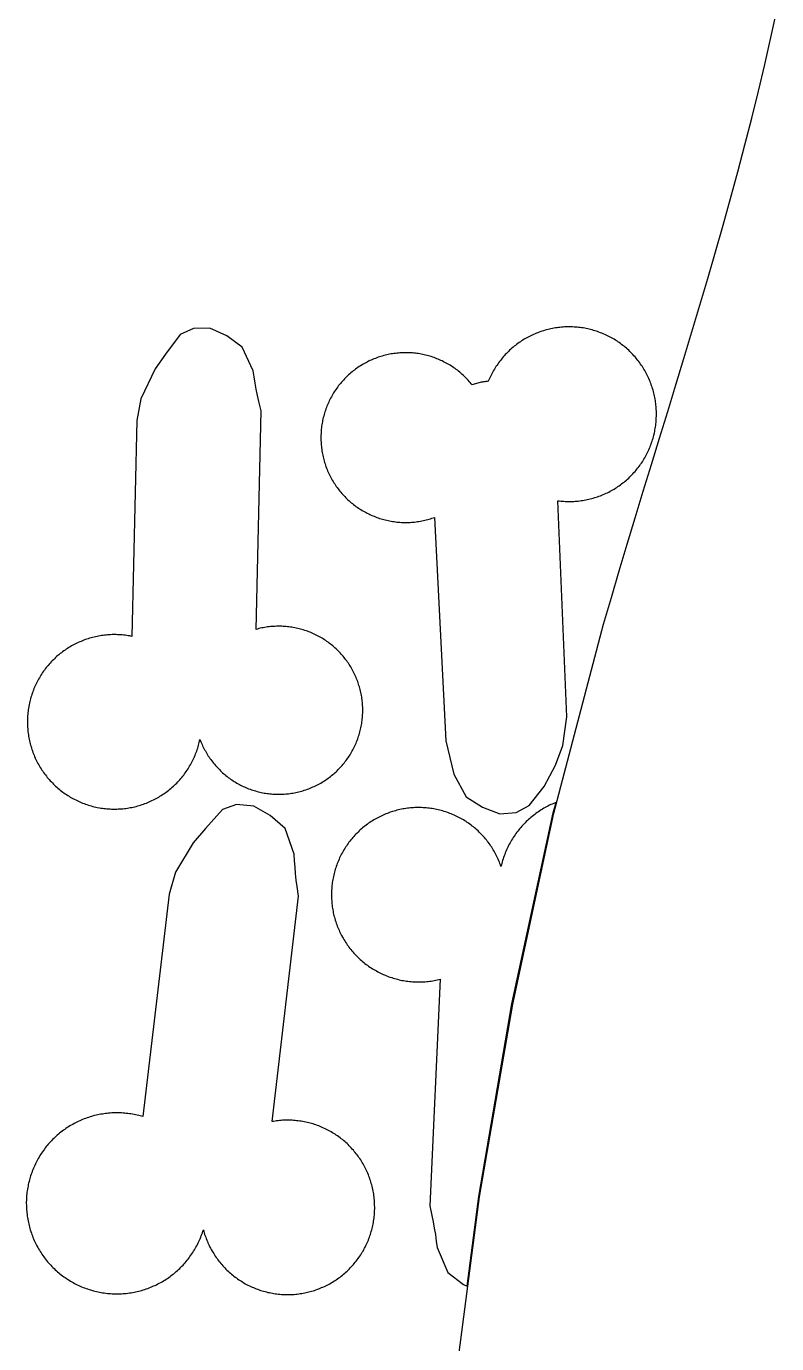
# Model space of a CAD drawing. Extents: x -246 to 246, y -104 to 199.
# Drawn here: x 187.17 to 198.22, y 80.71 to 100.11 of the extents above; entities that cross this region are included whole.
import ezdxf

# ---------------------------------------------------------------- set-up
doc = ezdxf.new("R2010")
doc.units = 0
doc.layers.add('Add_Red', color=1, linetype='Continuous')
doc.layers.add('Outline_Red', color=1, linetype='Continuous')

msp = doc.modelspace()

# ---------------------------------------------------------------- linework, layer by layer
at = {"layer": 'Add_Red'}
for points in [[(188.503, 88.586), (188.525, 88.587), (188.548, 88.588), (188.57, 88.589), (188.592, 88.591), (188.615, 88.594), (188.637, 88.596), (188.659, 88.599), (188.681, 88.603), (188.703, 88.607), (188.725, 88.611), (188.747, 88.616), (188.769, 88.621), (188.791, 88.626), (188.812, 88.632), (188.834, 88.638), (188.855, 88.645), (188.877, 88.651), (188.898, 88.659), (188.919, 88.666), (188.94, 88.674), (188.961, 88.683), (188.981, 88.691), (189.002, 88.7), (189.022, 88.71), (189.042, 88.72), (189.062, 88.73), (189.082, 88.74), (189.102, 88.751), (189.121, 88.762), (189.14, 88.774), (189.159, 88.786), (189.178, 88.798), (189.197, 88.81), (189.215, 88.823), (189.233, 88.836), (189.251, 88.85), (189.269, 88.864), (189.286, 88.878), (189.304, 88.892), (189.321, 88.907), (189.337, 88.922), (189.354, 88.937), (189.37, 88.953), (189.386, 88.968), (189.401, 88.985), (189.417, 89.001), (189.432, 89.018), (189.446, 89.034), (189.461, 89.052), (189.475, 89.069), (189.489, 89.087), (189.502, 89.104), (189.515, 89.123), (189.528, 89.141), (189.541, 89.16), (189.553, 89.178), (189.565, 89.197), (189.577, 89.216), (189.588, 89.236), (189.599, 89.255), (189.609, 89.275), (189.619, 89.295), (189.629, 89.315), (189.639, 89.336), (189.648, 89.356), (189.657, 89.377), (189.665, 89.397), (189.673, 89.418), (189.681, 89.439), (189.688, 89.461), (189.695, 89.482), (189.702, 89.503), (189.708, 89.525), (189.714, 89.547), (189.719, 89.568), (189.724, 89.59), (189.729, 89.612), (189.743, 89.577), (189.751, 89.557), (189.759, 89.538), (189.768, 89.518), (189.778, 89.498), (189.787, 89.479), (189.797, 89.46), (189.808, 89.441), (189.818, 89.422), (189.829, 89.404), (189.84, 89.385), (189.852, 89.367), (189.864, 89.349), (189.876, 89.331), (189.889, 89.314), (189.902, 89.296), (189.915, 89.279), (189.928, 89.262), (189.942, 89.246), (189.956, 89.229), (189.97, 89.213), (189.985, 89.197), (190, 89.181), (190.015, 89.166), (190.03, 89.151), (190.046, 89.136), (190.062, 89.121), (190.078, 89.107), (190.094, 89.093), (190.111, 89.079), (190.128, 89.066), (190.145, 89.053), (190.162, 89.04), (190.18, 89.027), (190.198, 89.015), (190.216, 89.003), (190.234, 88.992), (190.252, 88.98), (190.271, 88.969), (190.29, 88.959), (190.309, 88.948), (190.328, 88.938), (190.347, 88.929), (190.367, 88.92), (190.386, 88.911), (190.406, 88.902), (190.426, 88.894), (190.446, 88.886), (190.466, 88.878), (190.487, 88.871), (190.507, 88.864), (190.528, 88.858), (190.549, 88.852), (190.569, 88.846), (190.59, 88.84), (190.611, 88.835), (190.632, 88.831), (190.653, 88.826), (190.675, 88.822), (190.696, 88.819), (190.717, 88.816), (190.739, 88.813), (190.76, 88.81), (190.782, 88.808), (190.803, 88.807), (190.825, 88.805), (190.846, 88.804), (190.868, 88.804), (190.89, 88.804), (190.927, 88.804), (190.949, 88.805), (190.97, 88.806), (190.992, 88.808), (191.013, 88.81), (191.035, 88.812), (191.056, 88.815), (191.077, 88.818), (191.099, 88.821), (191.12, 88.825), (191.141, 88.829), (191.162, 88.834), (191.183, 88.839), (191.204, 88.844), (191.225, 88.85), (191.246, 88.856), (191.266, 88.862), (191.287, 88.869), (191.313, 88.878), (191.333, 88.886), (191.353, 88.894), (191.373, 88.902), (191.393, 88.911), (191.412, 88.92), (191.432, 88.929), (191.451, 88.938), (191.47, 88.948), (191.489, 88.959), (191.508, 88.969), (191.527, 88.98), (191.545, 88.992), (191.563, 89.003), (191.581, 89.015), (191.599, 89.027), (191.617, 89.04), (191.634, 89.053), (191.651, 89.066), (191.668, 89.079), (191.685, 89.093), (191.701, 89.107), (191.717, 89.121), (191.733, 89.136), (191.749, 89.151), (191.764, 89.166), (191.779, 89.181), (191.794, 89.197), (191.809, 89.213), (191.823, 89.229), (191.837, 89.246), (191.851, 89.262), (191.864, 89.279), (191.877, 89.296), (191.89, 89.314), (191.903, 89.331), (191.915, 89.349), (191.927, 89.367), (191.939, 89.385), (191.95, 89.404), (191.961, 89.422), (191.971, 89.441), (191.982, 89.46), (191.992, 89.479), (192.001, 89.498), (192.011, 89.518), (192.02, 89.538), (192.028, 89.557), (192.036, 89.577), (192.044, 89.597), (192.052, 89.618), (192.059, 89.638), (192.066, 89.658), (192.073, 89.679), (192.079, 89.7), (192.084, 89.721), (192.09, 89.741), (192.095, 89.762), (192.1, 89.783), (192.104, 89.805), (192.108, 89.826), (192.111, 89.847), (192.115, 89.869), (192.117, 89.89), (192.12, 89.911), (192.122, 89.933), (192.124, 89.954), (192.125, 89.976), (192.126, 89.997), (192.126, 90.019), (192.127, 90.041), (192.126, 90.066), (192.126, 90.088), (192.125, 90.11), (192.123, 90.131), (192.121, 90.153), (192.119, 90.174), (192.117, 90.196), (192.114, 90.217), (192.111, 90.238), (192.107, 90.26), (192.103, 90.281), (192.099, 90.302), (192.094, 90.323), (192.089, 90.344), (192.083, 90.365), (192.077, 90.386), (192.071, 90.406), (192.059, 90.443), (192.052, 90.464), (192.044, 90.484), (192.036, 90.504), (192.028, 90.524), (192.02, 90.544), (192.011, 90.563), (192.001, 90.583), (191.992, 90.602), (191.982, 90.621), (191.971, 90.64), (191.961, 90.659), (191.95, 90.678), (191.939, 90.696), (191.927, 90.714), (191.915, 90.732), (191.903, 90.75), (191.89, 90.768), (191.877, 90.785), (191.864, 90.802), (191.851, 90.819), (191.837, 90.836), (191.823, 90.852), (191.809, 90.868), (191.794, 90.884), (191.779, 90.9), (191.764, 90.915), (191.749, 90.931), (191.733, 90.945), (191.717, 90.96), (191.701, 90.974), (191.685, 90.988), (191.668, 91.002), (191.651, 91.015), (191.634, 91.029), (191.617, 91.041), (191.599, 91.054), (191.581, 91.066), (191.563, 91.078), (191.545, 91.09), (191.527, 91.101), (191.508, 91.112), (191.489, 91.123), (191.47, 91.133), (191.451, 91.143), (191.432, 91.153), (191.412, 91.162), (191.393, 91.171), (191.373, 91.179), (191.353, 91.188), (191.333, 91.196), (191.313, 91.203), (191.292, 91.21), (191.272, 91.217), (191.251, 91.224), (191.23, 91.23), (191.21, 91.236), (191.189, 91.241), (191.168, 91.246), (191.147, 91.251), (191.126, 91.255), (191.104, 91.259), (191.083, 91.262), (191.062, 91.266), (191.04, 91.268), (191.019, 91.271), (190.997, 91.273), (190.976, 91.275), (190.954, 91.276), (190.933, 91.277), (190.911, 91.278), (190.89, 91.278), (190.854, 91.277), (190.832, 91.276), (190.811, 91.275), (190.789, 91.274), (190.768, 91.272), (190.746, 91.269), (190.725, 91.267), (190.703, 91.264), (190.682, 91.26), (190.661, 91.256), (190.64, 91.252), (190.618, 91.248), (190.597, 91.243), (190.576, 91.237), (190.556, 91.232), (190.628, 94.451), (190.596, 94.585), (190.576, 94.675), (190.558, 94.766), (190.541, 94.857), (190.526, 94.948), (190.513, 95.039), (190.351, 95.388), (190.123, 95.553), (189.876, 95.665), (189.633, 95.662), (189.438, 95.575), (189.223, 95.285), (189.069, 95.066), (188.857, 94.625), (188.799, 94.307), (188.723, 91.129), (188.694, 91.135), (188.672, 91.138), (188.65, 91.142), (188.627, 91.145), (188.605, 91.147), (188.583, 91.149), (188.561, 91.151), (188.538, 91.152), (188.516, 91.153), (188.493, 91.154), (188.471, 91.154), (188.435, 91.154), (188.413, 91.153), (188.39, 91.152), (188.368, 91.15), (188.346, 91.148), (188.323, 91.146), (188.301, 91.143), (188.279, 91.14), (188.257, 91.136), (188.235, 91.132), (188.213, 91.128), (188.191, 91.123), (188.169, 91.118), (188.147, 91.113), (188.126, 91.107), (188.104, 91.101), (188.083, 91.094), (188.061, 91.087), (188.04, 91.08), (188.019, 91.072), (187.998, 91.064), (187.977, 91.055), (187.957, 91.047), (187.936, 91.038), (187.916, 91.028), (187.896, 91.018), (187.876, 91.008), (187.856, 90.997), (187.837, 90.987), (187.817, 90.975), (187.798, 90.964), (187.779, 90.952), (187.76, 90.94), (187.742, 90.927), (187.723, 90.914), (187.705, 90.901), (187.687, 90.887), (187.67, 90.874), (187.652, 90.859), (187.635, 90.845), (187.618, 90.83), (187.602, 90.815), (187.585, 90.8), (187.569, 90.784), (187.553, 90.768), (187.538, 90.752), (187.523, 90.736), (187.508, 90.719), (187.493, 90.702), (187.479, 90.685), (187.465, 90.668), (187.451, 90.65), (187.437, 90.632), (187.424, 90.614), (187.411, 90.595), (187.399, 90.577), (187.387, 90.558), (187.375, 90.539), (187.363, 90.52), (187.352, 90.5), (187.341, 90.481), (187.331, 90.461), (187.321, 90.441), (187.311, 90.421), (187.301, 90.4), (187.292, 90.38), (187.284, 90.359), (187.275, 90.338), (187.267, 90.318), (187.26, 90.296), (187.252, 90.275), (187.245, 90.254), (187.239, 90.232), (187.233, 90.211), (187.227, 90.189), (187.222, 90.168), (187.217, 90.146), (187.212, 90.124), (187.206, 90.093), (187.203, 90.071), (187.199, 90.049), (187.196, 90.026), (187.194, 90.004), (187.192, 89.982), (187.19, 89.959), (187.188, 89.937), (187.187, 89.915), (187.187, 89.892), (187.187, 89.87), (187.187, 89.836), (187.188, 89.814), (187.189, 89.791), (187.191, 89.769), (187.193, 89.747), (187.195, 89.724), (187.198, 89.702), (187.201, 89.68), (187.204, 89.658), (187.208, 89.636), (187.213, 89.614), (187.217, 89.592), (187.222, 89.57), (187.228, 89.548), (187.233, 89.526), (187.24, 89.505), (187.246, 89.484), (187.253, 89.462), (187.26, 89.441), (187.268, 89.42), (187.276, 89.399), (187.285, 89.378), (187.293, 89.358), (187.302, 89.337), (187.312, 89.317), (187.322, 89.297), (187.332, 89.277), (187.342, 89.257), (187.353, 89.237), (187.364, 89.218), (187.376, 89.199), (187.388, 89.18), (187.4, 89.161), (187.413, 89.142), (187.426, 89.124), (187.439, 89.106), (187.452, 89.088), (187.466, 89.07), (187.48, 89.053), (187.495, 89.036), (187.509, 89.019), (187.524, 89.002), (187.54, 88.986), (187.555, 88.97), (187.571, 88.954), (187.587, 88.938), (187.603, 88.923), (187.62, 88.908), (187.637, 88.893), (187.654, 88.879), (187.672, 88.865), (187.689, 88.851), (187.707, 88.837), (187.725, 88.824), (187.744, 88.811), (187.762, 88.799), (187.781, 88.787), (187.8, 88.775), (187.819, 88.763), (187.839, 88.752), (187.858, 88.741), (187.878, 88.731), (187.898, 88.72), (187.918, 88.711), (187.939, 88.701), (187.959, 88.692), (187.98, 88.683), (188, 88.675), (188.021, 88.667), (188.042, 88.659), (188.064, 88.652), (188.085, 88.645), (188.106, 88.638), (188.128, 88.632), (188.15, 88.626), (188.171, 88.621), (188.193, 88.616), (188.215, 88.611), (188.248, 88.605), (188.27, 88.601), (188.292, 88.598), (188.314, 88.595), (188.337, 88.593), (188.359, 88.591), (188.381, 88.589), (188.404, 88.587), (188.426, 88.586), (188.449, 88.586), (188.471, 88.586), (188.503, 88.586)], [(194.388, 88.537), (194.577, 88.637), (194.797, 88.918), (194.965, 89.234), (195.073, 89.522), (195.132, 89.946), (194.998, 93.125), (195.02, 93.123), (195.043, 93.12), (195.065, 93.118), (195.087, 93.117), (195.11, 93.116), (195.132, 93.115), (195.167, 93.114), (195.189, 93.115), (195.212, 93.115), (195.234, 93.116), (195.256, 93.117), (195.279, 93.119), (195.301, 93.121), (195.323, 93.124), (195.346, 93.127), (195.368, 93.13), (195.39, 93.134), (195.412, 93.138), (195.434, 93.142), (195.456, 93.147), (195.478, 93.153), (195.499, 93.158), (195.521, 93.164), (195.543, 93.171), (195.564, 93.177), (195.585, 93.184), (195.606, 93.192), (195.627, 93.2), (195.648, 93.208), (195.669, 93.217), (195.69, 93.225), (195.71, 93.235), (195.73, 93.244), (195.75, 93.254), (195.77, 93.265), (195.79, 93.276), (195.81, 93.287), (195.829, 93.298), (195.848, 93.31), (195.867, 93.322), (195.886, 93.334), (195.904, 93.347), (195.922, 93.36), (195.94, 93.373), (195.958, 93.387), (195.976, 93.401), (195.993, 93.415), (196.01, 93.43), (196.027, 93.445), (196.044, 93.46), (196.06, 93.475), (196.076, 93.491), (196.092, 93.507), (196.107, 93.523), (196.122, 93.54), (196.137, 93.556), (196.152, 93.574), (196.166, 93.591), (196.18, 93.608), (196.193, 93.626), (196.207, 93.644), (196.22, 93.663), (196.233, 93.681), (196.245, 93.7), (196.257, 93.719), (196.269, 93.738), (196.28, 93.757), (196.291, 93.777), (196.302, 93.796), (196.312, 93.816), (196.322, 93.836), (196.332, 93.857), (196.341, 93.877), (196.35, 93.898), (196.359, 93.918), (196.367, 93.939), (196.375, 93.96), (196.382, 93.981), (196.389, 94.003), (196.396, 94.024), (196.403, 94.046), (196.409, 94.067), (196.414, 94.089), (196.422, 94.124), (196.427, 94.146), (196.431, 94.168), (196.435, 94.19), (196.439, 94.212), (196.442, 94.234), (196.444, 94.257), (196.447, 94.279), (196.449, 94.301), (196.45, 94.324), (196.451, 94.346), (196.452, 94.369), (196.452, 94.4), (196.452, 94.422), (196.452, 94.445), (196.451, 94.467), (196.449, 94.49), (196.447, 94.512), (196.445, 94.534), (196.443, 94.557), (196.44, 94.579), (196.437, 94.601), (196.433, 94.623), (196.429, 94.645), (196.424, 94.667), (196.419, 94.689), (196.414, 94.711), (196.409, 94.733), (196.403, 94.754), (196.396, 94.776), (196.389, 94.797), (196.382, 94.818), (196.375, 94.84), (196.367, 94.861), (196.359, 94.882), (196.35, 94.902), (196.341, 94.923), (196.332, 94.943), (196.322, 94.963), (196.312, 94.984), (196.302, 95.003), (196.291, 95.023), (196.28, 95.043), (196.269, 95.062), (196.257, 95.081), (196.245, 95.1), (196.233, 95.119), (196.22, 95.137), (196.207, 95.156), (196.193, 95.174), (196.18, 95.191), (196.166, 95.209), (196.152, 95.226), (196.137, 95.243), (196.122, 95.26), (196.107, 95.277), (196.092, 95.293), (196.076, 95.309), (196.06, 95.325), (196.044, 95.34), (196.027, 95.355), (196.01, 95.37), (195.993, 95.385), (195.976, 95.399), (195.958, 95.413), (195.94, 95.427), (195.922, 95.44), (195.904, 95.453), (195.886, 95.466), (195.867, 95.478), (195.848, 95.49), (195.829, 95.502), (195.81, 95.513), (195.79, 95.524), (195.77, 95.535), (195.75, 95.545), (195.73, 95.555), (195.71, 95.565), (195.69, 95.574), (195.669, 95.583), (195.648, 95.592), (195.627, 95.6), (195.606, 95.608), (195.585, 95.615), (195.548, 95.628), (195.527, 95.634), (195.505, 95.64), (195.483, 95.646), (195.462, 95.651), (195.44, 95.656), (195.418, 95.661), (195.396, 95.665), (195.374, 95.669), (195.351, 95.672), (195.329, 95.675), (195.307, 95.678), (195.285, 95.68), (195.262, 95.682), (195.24, 95.683), (195.217, 95.685), (195.195, 95.685), (195.167, 95.686), (195.144, 95.685), (195.122, 95.685), (195.099, 95.684), (195.077, 95.682), (195.055, 95.681), (195.032, 95.678), (195.01, 95.676), (194.988, 95.673), (194.966, 95.67), (194.943, 95.666), (194.921, 95.662), (194.899, 95.657), (194.878, 95.653), (194.856, 95.647), (194.834, 95.642), (194.812, 95.636), (194.791, 95.629), (194.769, 95.623), (194.748, 95.615), (194.727, 95.608), (194.706, 95.6), (194.685, 95.592), (194.664, 95.583), (194.644, 95.574), (194.623, 95.565), (194.603, 95.555), (194.583, 95.545), (194.563, 95.535), (194.543, 95.524), (194.524, 95.513), (194.505, 95.502), (194.485, 95.49), (194.467, 95.478), (194.448, 95.466), (194.429, 95.453), (194.411, 95.44), (194.393, 95.427), (194.375, 95.413), (194.358, 95.399), (194.34, 95.385), (194.323, 95.37), (194.306, 95.355), (194.29, 95.34), (194.274, 95.325), (194.258, 95.309), (194.242, 95.293), (194.226, 95.277), (194.211, 95.26), (194.196, 95.243), (194.182, 95.226), (194.168, 95.209), (194.154, 95.191), (194.14, 95.174), (194.127, 95.156), (194.114, 95.137), (194.101, 95.119), (194.088, 95.1), (194.076, 95.081), (194.065, 95.062), (194.053, 95.043), (194.042, 95.023), (194.032, 95.003), (194.021, 94.984), (194.011, 94.963), (194.002, 94.943), (193.992, 94.923), (193.976, 94.884), (193.958, 94.882), (193.941, 94.88), (193.924, 94.878), (193.906, 94.875), (193.889, 94.872), (193.872, 94.869), (193.855, 94.865), (193.838, 94.861), (193.821, 94.857), (193.804, 94.853), (193.787, 94.848), (193.77, 94.843), (193.738, 94.832), (193.724, 94.849), (193.71, 94.866), (193.696, 94.882), (193.681, 94.899), (193.667, 94.915), (193.651, 94.93), (193.636, 94.946), (193.62, 94.961), (193.604, 94.976), (193.588, 94.99), (193.572, 95.005), (193.555, 95.019), (193.538, 95.032), (193.521, 95.046), (193.503, 95.059), (193.486, 95.072), (193.468, 95.084), (193.45, 95.097), (193.432, 95.108), (193.413, 95.12), (193.394, 95.131), (193.376, 95.142), (193.357, 95.153), (193.337, 95.163), (193.318, 95.173), (193.298, 95.183), (193.279, 95.192), (193.259, 95.201), (193.239, 95.209), (193.218, 95.217), (193.198, 95.225), (193.177, 95.233), (193.157, 95.24), (193.136, 95.247), (193.115, 95.253), (193.094, 95.259), (193.073, 95.265), (193.052, 95.27), (193.031, 95.275), (193.01, 95.279), (192.988, 95.284), (192.967, 95.287), (192.945, 95.291), (192.923, 95.294), (192.902, 95.296), (192.88, 95.299), (192.858, 95.301), (192.837, 95.302), (192.815, 95.303), (192.793, 95.304), (192.76, 95.305), (192.738, 95.304), (192.716, 95.304), (192.694, 95.303), (192.672, 95.302), (192.651, 95.3), (192.629, 95.298), (192.607, 95.295), (192.586, 95.292), (192.564, 95.289), (192.543, 95.286), (192.521, 95.282), (192.5, 95.277), (192.479, 95.273), (192.457, 95.267), (192.436, 95.262), (192.415, 95.256), (192.394, 95.25), (192.373, 95.243), (192.353, 95.237), (192.332, 95.229), (192.312, 95.222), (192.292, 95.214), (192.271, 95.205), (192.251, 95.197), (192.232, 95.188), (192.212, 95.178), (192.192, 95.168), (192.173, 95.158), (192.154, 95.148), (192.135, 95.137), (192.116, 95.126), (192.092, 95.112), (192.074, 95.1), (192.056, 95.088), (192.038, 95.075), (192.02, 95.062), (192.003, 95.049), (191.986, 95.036), (191.969, 95.022), (191.952, 95.008), (191.935, 94.994), (191.919, 94.98), (191.903, 94.965), (191.887, 94.95), (191.872, 94.934), (191.857, 94.919), (191.842, 94.903), (191.827, 94.887), (191.813, 94.87), (191.799, 94.854), (191.785, 94.837), (191.771, 94.82), (191.758, 94.802), (191.745, 94.785), (191.733, 94.767), (191.72, 94.749), (191.708, 94.731), (191.697, 94.712), (191.686, 94.694), (191.675, 94.675), (191.664, 94.656), (191.654, 94.636), (191.644, 94.617), (191.634, 94.597), (191.625, 94.578), (191.616, 94.558), (191.607, 94.538), (191.599, 94.518), (191.591, 94.497), (191.583, 94.477), (191.576, 94.456), (191.569, 94.436), (191.563, 94.415), (191.557, 94.394), (191.551, 94.373), (191.546, 94.352), (191.541, 94.33), (191.536, 94.309), (191.532, 94.288), (191.528, 94.266), (191.525, 94.245), (191.521, 94.223), (191.519, 94.201), (191.516, 94.18), (191.514, 94.158), (191.513, 94.136), (191.512, 94.115), (191.511, 94.093), (191.51, 94.055), (191.51, 94.033), (191.511, 94.012), (191.512, 93.99), (191.513, 93.968), (191.515, 93.946), (191.517, 93.925), (191.519, 93.903), (191.522, 93.881), (191.525, 93.86), (191.529, 93.838), (191.533, 93.817), (191.537, 93.795), (191.542, 93.774), (191.547, 93.753), (191.553, 93.732), (191.559, 93.711), (191.565, 93.69), (191.571, 93.669), (191.578, 93.648), (191.585, 93.628), (191.593, 93.607), (191.601, 93.587), (191.609, 93.567), (191.618, 93.547), (191.627, 93.527), (191.637, 93.506), (191.647, 93.486), (191.657, 93.467), (191.668, 93.448), (191.678, 93.429), (191.69, 93.41), (191.701, 93.391), (191.713, 93.373), (191.725, 93.355), (191.737, 93.337), (191.75, 93.319), (191.763, 93.302), (191.776, 93.284), (191.79, 93.267), (191.804, 93.251), (191.818, 93.234), (191.832, 93.218), (191.847, 93.202), (191.862, 93.186), (191.877, 93.17), (191.893, 93.155), (191.909, 93.14), (191.925, 93.125), (191.941, 93.111), (191.958, 93.097), (191.975, 93.083), (191.992, 93.069), (192.009, 93.056), (192.027, 93.043), (192.044, 93.031), (192.062, 93.018), (192.081, 93.006), (192.099, 92.995), (192.118, 92.983), (192.136, 92.972), (192.155, 92.961), (192.175, 92.951), (192.194, 92.941), (192.214, 92.931), (192.233, 92.922), (192.253, 92.913), (192.273, 92.904), (192.293, 92.896), (192.314, 92.888), (192.334, 92.88), (192.355, 92.873), (192.375, 92.866), (192.396, 92.86), (192.417, 92.854), (192.438, 92.848), (192.459, 92.842), (192.48, 92.837), (192.502, 92.833), (192.523, 92.828), (192.544, 92.824), (192.566, 92.821), (192.588, 92.818), (192.609, 92.815), (192.631, 92.812), (192.653, 92.81), (192.674, 92.809), (192.696, 92.807), (192.718, 92.806), (192.76, 92.806), (192.781, 92.806), (192.803, 92.806), (192.825, 92.807), (192.847, 92.809), (192.869, 92.81), (192.89, 92.812), (192.912, 92.815), (192.934, 92.818), (192.955, 92.821), (192.977, 92.825), (192.998, 92.829), (193.019, 92.833), (193.041, 92.838), (193.062, 92.843), (193.083, 92.848), (193.104, 92.854), (193.125, 92.86), (193.146, 92.867), (193.185, 92.88), (193.348, 89.59), (193.468, 89.102), (193.652, 88.764), (193.891, 88.614), (194.145, 88.518), (194.388, 88.537)], [(191.049, 81.438), (191.072, 81.439), (191.094, 81.44), (191.116, 81.441), (191.139, 81.443), (191.161, 81.445), (191.183, 81.448), (191.205, 81.451), (191.227, 81.455), (191.25, 81.458), (191.272, 81.463), (191.293, 81.467), (191.315, 81.472), (191.351, 81.481), (191.373, 81.487), (191.394, 81.494), (191.416, 81.5), (191.437, 81.507), (191.458, 81.515), (191.479, 81.523), (191.5, 81.531), (191.521, 81.54), (191.541, 81.548), (191.562, 81.558), (191.582, 81.567), (191.602, 81.577), (191.622, 81.588), (191.641, 81.598), (191.661, 81.609), (191.68, 81.621), (191.699, 81.633), (191.718, 81.645), (191.737, 81.657), (191.755, 81.67), (191.774, 81.683), (191.792, 81.696), (191.809, 81.71), (191.827, 81.724), (191.844, 81.738), (191.861, 81.752), (191.878, 81.767), (191.895, 81.782), (191.911, 81.798), (191.927, 81.813), (191.943, 81.829), (191.958, 81.846), (191.973, 81.862), (191.988, 81.879), (192.002, 81.896), (192.017, 81.913), (192.031, 81.931), (192.044, 81.949), (192.058, 81.967), (192.071, 81.985), (192.083, 82.003), (192.096, 82.022), (192.108, 82.041), (192.119, 82.06), (192.131, 82.079), (192.142, 82.099), (192.153, 82.119), (192.163, 82.138), (192.173, 82.158), (192.183, 82.179), (192.192, 82.199), (192.201, 82.22), (192.209, 82.24), (192.218, 82.261), (192.225, 82.282), (192.233, 82.303), (192.24, 82.324), (192.247, 82.346), (192.253, 82.367), (192.259, 82.389), (192.265, 82.411), (192.27, 82.432), (192.275, 82.454), (192.279, 82.476), (192.283, 82.498), (192.287, 82.52), (192.29, 82.543), (192.293, 82.565), (192.296, 82.587), (192.298, 82.609), (192.3, 82.632), (192.301, 82.654), (192.302, 82.676), (192.303, 82.699), (192.303, 82.721), (192.302, 82.761), (192.301, 82.784), (192.3, 82.806), (192.298, 82.829), (192.296, 82.851), (192.294, 82.873), (192.291, 82.895), (192.288, 82.918), (192.284, 82.94), (192.28, 82.962), (192.276, 82.984), (192.27, 83.01), (192.265, 83.032), (192.259, 83.053), (192.253, 83.075), (192.247, 83.096), (192.24, 83.118), (192.233, 83.139), (192.225, 83.16), (192.218, 83.181), (192.209, 83.202), (192.201, 83.223), (192.192, 83.243), (192.183, 83.264), (192.173, 83.284), (192.163, 83.304), (192.153, 83.324), (192.142, 83.343), (192.131, 83.363), (192.119, 83.382), (192.108, 83.401), (192.096, 83.42), (192.083, 83.439), (192.071, 83.457), (192.058, 83.476), (192.044, 83.494), (192.031, 83.511), (192.017, 83.529), (192.002, 83.546), (191.988, 83.563), (191.973, 83.58), (191.958, 83.597), (191.943, 83.613), (191.927, 83.629), (191.911, 83.645), (191.895, 83.66), (191.878, 83.675), (191.861, 83.69), (191.844, 83.704), (191.827, 83.719), (191.809, 83.733), (191.792, 83.746), (191.774, 83.76), (191.755, 83.773), (191.737, 83.785), (191.718, 83.798), (191.699, 83.81), (191.68, 83.821), (191.661, 83.833), (191.641, 83.844), (191.622, 83.855), (191.602, 83.865), (191.582, 83.875), (191.562, 83.885), (191.541, 83.894), (191.521, 83.903), (191.5, 83.911), (191.479, 83.92), (191.458, 83.927), (191.437, 83.935), (191.416, 83.942), (191.394, 83.949), (191.373, 83.955), (191.351, 83.961), (191.33, 83.967), (191.308, 83.972), (191.286, 83.977), (191.264, 83.981), (191.242, 83.985), (191.22, 83.989), (191.198, 83.992), (191.176, 83.995), (191.153, 83.998), (191.131, 84), (191.109, 84.002), (191.086, 84.003), (191.064, 84.004), (191.042, 84.005), (191.019, 84.005), (190.991, 84.004), (190.968, 84.004), (190.946, 84.003), (190.924, 84.001), (190.901, 83.999), (190.879, 83.997), (190.857, 83.995), (190.835, 83.991), (190.813, 83.988), (190.79, 83.984), (191.18, 87.303), (191.159, 87.445), (191.148, 87.54), (191.138, 87.635), (191.13, 87.73), (191.123, 87.826), (191.118, 87.922), (190.985, 88.298), (190.765, 88.491), (190.521, 88.631), (190.269, 88.652), (190.06, 88.581), (189.809, 88.302), (189.629, 88.09), (189.367, 87.656), (189.276, 87.333), (189.276, 87.333), (188.887, 84.057), (188.849, 84.068), (188.826, 84.074), (188.804, 84.079), (188.781, 84.084), (188.758, 84.089), (188.735, 84.093), (188.712, 84.097), (188.689, 84.1), (188.666, 84.103), (188.643, 84.106), (188.62, 84.108), (188.597, 84.11), (188.574, 84.112), (188.55, 84.113), (188.527, 84.113), (188.504, 84.113), (188.476, 84.113), (188.453, 84.112), (188.429, 84.111), (188.406, 84.11), (188.383, 84.108), (188.36, 84.106), (188.337, 84.103), (188.314, 84.1), (188.291, 84.096), (188.268, 84.092), (188.245, 84.088), (188.222, 84.083), (188.2, 84.078), (188.177, 84.073), (188.154, 84.067), (188.132, 84.06), (188.11, 84.054), (188.088, 84.047), (188.066, 84.039), (188.044, 84.031), (188.022, 84.023), (188, 84.015), (187.979, 84.006), (187.958, 83.996), (187.936, 83.986), (187.916, 83.976), (187.895, 83.966), (187.874, 83.955), (187.854, 83.944), (187.834, 83.932), (187.814, 83.921), (187.794, 83.908), (187.774, 83.896), (187.755, 83.883), (187.736, 83.87), (187.717, 83.856), (187.698, 83.842), (187.68, 83.828), (187.662, 83.813), (187.644, 83.799), (187.626, 83.783), (187.609, 83.768), (187.592, 83.752), (187.575, 83.736), (187.558, 83.72), (187.542, 83.703), (187.526, 83.686), (187.51, 83.669), (187.495, 83.651), (187.48, 83.634), (187.465, 83.616), (187.451, 83.597), (187.437, 83.579), (187.423, 83.56), (187.41, 83.541), (187.396, 83.522), (187.384, 83.503), (187.371, 83.483), (187.359, 83.463), (187.347, 83.443), (187.336, 83.423), (187.325, 83.402), (187.314, 83.382), (187.304, 83.361), (187.294, 83.34), (187.285, 83.318), (187.275, 83.297), (187.267, 83.276), (187.258, 83.254), (187.25, 83.232), (187.242, 83.21), (187.235, 83.188), (187.228, 83.166), (187.217, 83.126), (187.211, 83.103), (187.205, 83.08), (187.2, 83.058), (187.196, 83.035), (187.192, 83.012), (187.188, 82.989), (187.184, 82.966), (187.181, 82.943), (187.179, 82.92), (187.176, 82.897), (187.175, 82.874), (187.173, 82.85), (187.172, 82.827), (187.171, 82.804), (187.171, 82.781), (187.172, 82.755), (187.172, 82.732), (187.173, 82.708), (187.175, 82.685), (187.177, 82.662), (187.179, 82.639), (187.182, 82.616), (187.185, 82.593), (187.188, 82.57), (187.192, 82.547), (187.196, 82.524), (187.201, 82.501), (187.206, 82.478), (187.211, 82.456), (187.217, 82.433), (187.224, 82.411), (187.23, 82.389), (187.237, 82.366), (187.245, 82.344), (187.253, 82.322), (187.261, 82.301), (187.269, 82.279), (187.278, 82.258), (187.288, 82.236), (187.297, 82.215), (187.307, 82.194), (187.318, 82.173), (187.328, 82.153), (187.34, 82.132), (187.351, 82.112), (187.363, 82.092), (187.375, 82.072), (187.388, 82.053), (187.401, 82.033), (187.414, 82.014), (187.427, 81.995), (187.441, 81.977), (187.455, 81.958), (187.47, 81.94), (187.485, 81.922), (187.5, 81.904), (187.515, 81.887), (187.531, 81.87), (187.547, 81.853), (187.563, 81.837), (187.58, 81.82), (187.597, 81.804), (187.614, 81.789), (187.632, 81.773), (187.649, 81.758), (187.667, 81.743), (187.686, 81.729), (187.704, 81.715), (187.723, 81.701), (187.742, 81.688), (187.761, 81.674), (187.78, 81.662), (187.8, 81.649), (187.82, 81.637), (187.84, 81.625), (187.86, 81.614), (187.881, 81.603), (187.901, 81.592), (187.922, 81.582), (187.943, 81.572), (187.964, 81.562), (187.986, 81.553), (188.007, 81.544), (188.029, 81.536), (188.051, 81.528), (188.073, 81.52), (188.095, 81.513), (188.117, 81.506), (188.159, 81.494), (188.182, 81.488), (188.204, 81.482), (188.227, 81.477), (188.25, 81.473), (188.273, 81.468), (188.295, 81.465), (188.318, 81.461), (188.342, 81.458), (188.365, 81.455), (188.388, 81.453), (188.411, 81.451), (188.434, 81.45), (188.457, 81.449), (188.481, 81.448), (188.504, 81.448), (188.528, 81.448), (188.551, 81.449), (188.574, 81.45), (188.597, 81.451), (188.621, 81.453), (188.644, 81.455), (188.667, 81.458), (188.69, 81.461), (188.713, 81.465), (188.736, 81.468), (188.759, 81.473), (188.782, 81.477), (188.804, 81.482), (188.827, 81.488), (188.849, 81.494), (188.872, 81.5), (188.894, 81.506), (188.916, 81.513), (188.938, 81.521), (188.96, 81.529), (188.982, 81.537), (189.004, 81.545), (189.025, 81.554), (189.046, 81.564), (189.068, 81.573), (189.089, 81.583), (189.109, 81.594), (189.13, 81.604), (189.15, 81.615), (189.171, 81.627), (189.191, 81.639), (189.211, 81.651), (189.23, 81.663), (189.25, 81.676), (189.269, 81.689), (189.288, 81.703), (189.306, 81.717), (189.325, 81.731), (189.343, 81.745), (189.361, 81.76), (189.379, 81.775), (189.396, 81.791), (189.413, 81.806), (189.43, 81.822), (189.447, 81.839), (189.463, 81.855), (189.479, 81.872), (189.495, 81.889), (189.51, 81.907), (189.525, 81.925), (189.54, 81.942), (189.554, 81.961), (189.569, 81.979), (189.582, 81.998), (189.596, 82.017), (189.609, 82.036), (189.622, 82.055), (189.634, 82.075), (189.647, 82.095), (189.658, 82.115), (189.67, 82.135), (189.681, 82.156), (189.692, 82.176), (189.702, 82.197), (189.712, 82.218), (189.722, 82.239), (189.731, 82.26), (189.74, 82.282), (189.748, 82.304), (189.756, 82.325), (189.764, 82.347), (189.772, 82.369), (189.779, 82.392), (189.785, 82.367), (189.792, 82.346), (189.798, 82.324), (189.805, 82.303), (189.813, 82.282), (189.821, 82.261), (189.829, 82.24), (189.838, 82.22), (189.846, 82.199), (189.856, 82.179), (189.865, 82.158), (189.875, 82.138), (189.886, 82.119), (189.896, 82.099), (189.907, 82.079), (189.919, 82.06), (189.931, 82.041), (189.943, 82.022), (189.955, 82.003), (189.968, 81.985), (189.981, 81.967), (189.994, 81.949), (190.008, 81.931), (190.022, 81.913), (190.036, 81.896), (190.05, 81.879), (190.065, 81.862), (190.08, 81.846), (190.096, 81.829), (190.111, 81.813), (190.127, 81.798), (190.144, 81.782), (190.16, 81.767), (190.177, 81.752), (190.194, 81.738), (190.211, 81.724), (190.229, 81.71), (190.247, 81.696), (190.265, 81.683), (190.283, 81.67), (190.301, 81.657), (190.32, 81.645), (190.339, 81.633), (190.358, 81.621), (190.377, 81.609), (190.397, 81.598), (190.416, 81.588), (190.436, 81.577), (190.456, 81.567), (190.477, 81.558), (190.497, 81.548), (190.518, 81.54), (190.538, 81.531), (190.559, 81.523), (190.58, 81.515), (190.601, 81.507), (190.622, 81.5), (190.644, 81.494), (190.665, 81.487), (190.687, 81.481), (190.709, 81.476), (190.73, 81.47), (190.752, 81.466), (190.774, 81.461), (190.796, 81.457), (190.818, 81.453), (190.84, 81.45), (190.863, 81.447), (190.885, 81.445), (190.907, 81.442), (190.93, 81.441), (190.952, 81.439), (190.974, 81.438), (190.997, 81.438), (191.019, 81.438), (191.049, 81.438)], [(193.837, 82.881), (194.325, 85.716), (194.933, 88.528), (194.974, 88.684), (194.961, 88.679), (194.94, 88.67), (194.918, 88.66), (194.897, 88.651), (194.876, 88.641), (194.855, 88.63), (194.835, 88.619), (194.814, 88.608), (194.794, 88.597), (194.774, 88.585), (194.754, 88.573), (194.735, 88.56), (194.715, 88.547), (194.696, 88.534), (194.677, 88.521), (194.659, 88.507), (194.64, 88.493), (194.622, 88.478), (194.604, 88.463), (194.586, 88.448), (194.569, 88.433), (194.552, 88.417), (194.535, 88.401), (194.519, 88.384), (194.502, 88.368), (194.486, 88.351), (194.471, 88.334), (194.455, 88.316), (194.44, 88.299), (194.425, 88.281), (194.411, 88.262), (194.397, 88.244), (194.383, 88.225), (194.37, 88.206), (194.356, 88.187), (194.344, 88.168), (194.331, 88.148), (194.319, 88.128), (194.307, 88.108), (194.296, 88.088), (194.285, 88.067), (194.274, 88.047), (194.264, 88.026), (194.254, 88.005), (194.244, 87.984), (194.235, 87.962), (194.226, 87.941), (194.218, 87.919), (194.209, 87.897), (194.202, 87.875), (194.194, 87.853), (194.187, 87.831), (194.181, 87.809), (194.175, 87.786), (194.169, 87.764), (194.163, 87.741), (194.156, 87.763), (194.148, 87.784), (194.14, 87.805), (194.131, 87.826), (194.122, 87.846), (194.113, 87.867), (194.103, 87.887), (194.093, 87.907), (194.083, 87.927), (194.072, 87.947), (194.061, 87.966), (194.05, 87.986), (194.038, 88.005), (194.026, 88.023), (194.014, 88.042), (194.001, 88.061), (193.988, 88.079), (193.975, 88.097), (193.961, 88.115), (193.947, 88.132), (193.933, 88.149), (193.918, 88.167), (193.903, 88.183), (193.888, 88.2), (193.873, 88.216), (193.857, 88.232), (193.841, 88.248), (193.825, 88.263), (193.808, 88.278), (193.792, 88.293), (193.775, 88.308), (193.757, 88.322), (193.74, 88.336), (193.722, 88.35), (193.704, 88.363), (193.686, 88.376), (193.667, 88.389), (193.649, 88.401), (193.63, 88.413), (193.611, 88.425), (193.591, 88.436), (193.572, 88.447), (193.552, 88.458), (193.532, 88.468), (193.512, 88.478), (193.492, 88.488), (193.472, 88.497), (193.451, 88.506), (193.43, 88.515), (193.409, 88.523), (193.388, 88.531), (193.367, 88.538), (193.346, 88.545), (193.325, 88.552), (193.303, 88.558), (193.282, 88.564), (193.26, 88.57), (193.238, 88.575), (193.216, 88.58), (193.194, 88.584), (193.172, 88.589), (193.15, 88.592), (193.128, 88.596), (193.106, 88.598), (193.084, 88.601), (193.061, 88.603), (193.039, 88.605), (193.017, 88.606), (192.994, 88.607), (192.972, 88.608), (192.949, 88.608), (192.918, 88.608), (192.895, 88.607), (192.873, 88.606), (192.851, 88.604), (192.828, 88.602), (192.806, 88.6), (192.784, 88.597), (192.762, 88.594), (192.739, 88.591), (192.717, 88.587), (192.695, 88.583), (192.673, 88.578), (192.652, 88.573), (192.63, 88.568), (192.608, 88.562), (192.587, 88.556), (192.565, 88.549), (192.532, 88.538), (192.51, 88.531), (192.489, 88.523), (192.469, 88.515), (192.448, 88.506), (192.427, 88.497), (192.407, 88.488), (192.387, 88.478), (192.367, 88.468), (192.347, 88.458), (192.327, 88.447), (192.308, 88.436), (192.288, 88.425), (192.269, 88.413), (192.25, 88.401), (192.232, 88.389), (192.213, 88.376), (192.195, 88.363), (192.177, 88.35), (192.159, 88.336), (192.142, 88.322), (192.124, 88.308), (192.107, 88.293), (192.09, 88.278), (192.074, 88.263), (192.058, 88.248), (192.042, 88.232), (192.026, 88.216), (192.011, 88.2), (191.995, 88.183), (191.981, 88.167), (191.966, 88.149), (191.952, 88.132), (191.938, 88.115), (191.924, 88.097), (191.911, 88.079), (191.898, 88.061), (191.885, 88.042), (191.873, 88.023), (191.861, 88.005), (191.849, 87.986), (191.838, 87.966), (191.827, 87.947), (191.816, 87.927), (191.806, 87.907), (191.796, 87.887), (191.786, 87.867), (191.777, 87.846), (191.768, 87.826), (191.759, 87.805), (191.751, 87.784), (191.743, 87.763), (191.736, 87.742), (191.729, 87.721), (191.722, 87.7), (191.715, 87.678), (191.709, 87.657), (191.704, 87.635), (191.699, 87.613), (191.694, 87.591), (191.689, 87.569), (191.685, 87.547), (191.682, 87.525), (191.678, 87.503), (191.675, 87.481), (191.673, 87.459), (191.671, 87.436), (191.669, 87.414), (191.668, 87.392), (191.667, 87.369), (191.666, 87.347), (191.666, 87.324), (191.666, 87.282), (191.667, 87.26), (191.669, 87.238), (191.67, 87.215), (191.673, 87.193), (191.675, 87.171), (191.678, 87.148), (191.681, 87.126), (191.685, 87.104), (191.689, 87.082), (191.693, 87.06), (191.698, 87.038), (191.703, 87.016), (191.709, 86.995), (191.715, 86.973), (191.722, 86.949), (191.729, 86.928), (191.736, 86.906), (191.743, 86.885), (191.751, 86.864), (191.759, 86.844), (191.768, 86.823), (191.777, 86.802), (191.786, 86.782), (191.796, 86.762), (191.806, 86.742), (191.816, 86.722), (191.827, 86.702), (191.838, 86.683), (191.849, 86.663), (191.861, 86.644), (191.873, 86.625), (191.885, 86.607), (191.898, 86.588), (191.911, 86.57), (191.924, 86.552), (191.938, 86.534), (191.952, 86.517), (191.966, 86.499), (191.981, 86.482), (191.995, 86.465), (192.011, 86.449), (192.026, 86.433), (192.042, 86.417), (192.058, 86.401), (192.074, 86.386), (192.09, 86.37), (192.107, 86.356), (192.124, 86.341), (192.142, 86.327), (192.159, 86.313), (192.177, 86.299), (192.195, 86.286), (192.213, 86.273), (192.232, 86.26), (192.25, 86.248), (192.269, 86.236), (192.288, 86.224), (192.308, 86.213), (192.327, 86.202), (192.347, 86.191), (192.367, 86.181), (192.387, 86.171), (192.407, 86.161), (192.427, 86.152), (192.448, 86.143), (192.469, 86.134), (192.489, 86.126), (192.51, 86.118), (192.532, 86.111), (192.553, 86.104), (192.574, 86.097), (192.596, 86.09), (192.617, 86.084), (192.639, 86.079), (192.661, 86.074), (192.683, 86.069), (192.704, 86.064), (192.727, 86.06), (192.749, 86.057), (192.771, 86.053), (192.793, 86.05), (192.815, 86.048), (192.838, 86.046), (192.86, 86.044), (192.882, 86.042), (192.905, 86.042), (192.927, 86.041), (192.949, 86.041), (192.979, 86.041), (193.002, 86.042), (193.024, 86.043), (193.047, 86.044), (193.069, 86.046), (193.091, 86.049), (193.113, 86.051), (193.136, 86.054), (193.158, 86.058), (193.18, 86.062), (193.202, 86.066), (193.224, 86.07), (193.246, 86.075), (193.267, 86.081), (193.115, 82.743), (193.146, 82.603), (193.164, 82.509), (193.181, 82.414), (193.196, 82.32), (193.209, 82.225), (193.221, 82.13), (193.38, 81.764), (193.613, 81.587), (193.665, 81.562), (193.837, 82.881)]]:
    msp.add_lwpolyline(points, dxfattribs=at)
at = {"layer": 'Outline_Red'}
msp.add_lwpolyline([(193.475, 80.022), (193.847, 82.879), (194.335, 85.714), (194.943, 88.525), (195.675, 91.31), (195.789, 91.702), (195.904, 92.094), (196.021, 92.485), (196.139, 92.876), (196.258, 93.267), (196.378, 93.658), (196.498, 94.049), (196.618, 94.44), (196.738, 94.831), (196.857, 95.222), (196.975, 95.614), (197.092, 96.006), (197.208, 96.398), (197.322, 96.79), (197.434, 97.183), (197.544, 97.576), (197.651, 97.97), (197.755, 98.364), (197.856, 98.759), (197.954, 99.154), (198.048, 99.55), (198.138, 99.947), (198.224, 100.344)], dxfattribs=at)

doc.saveas('drawing.dxf')
